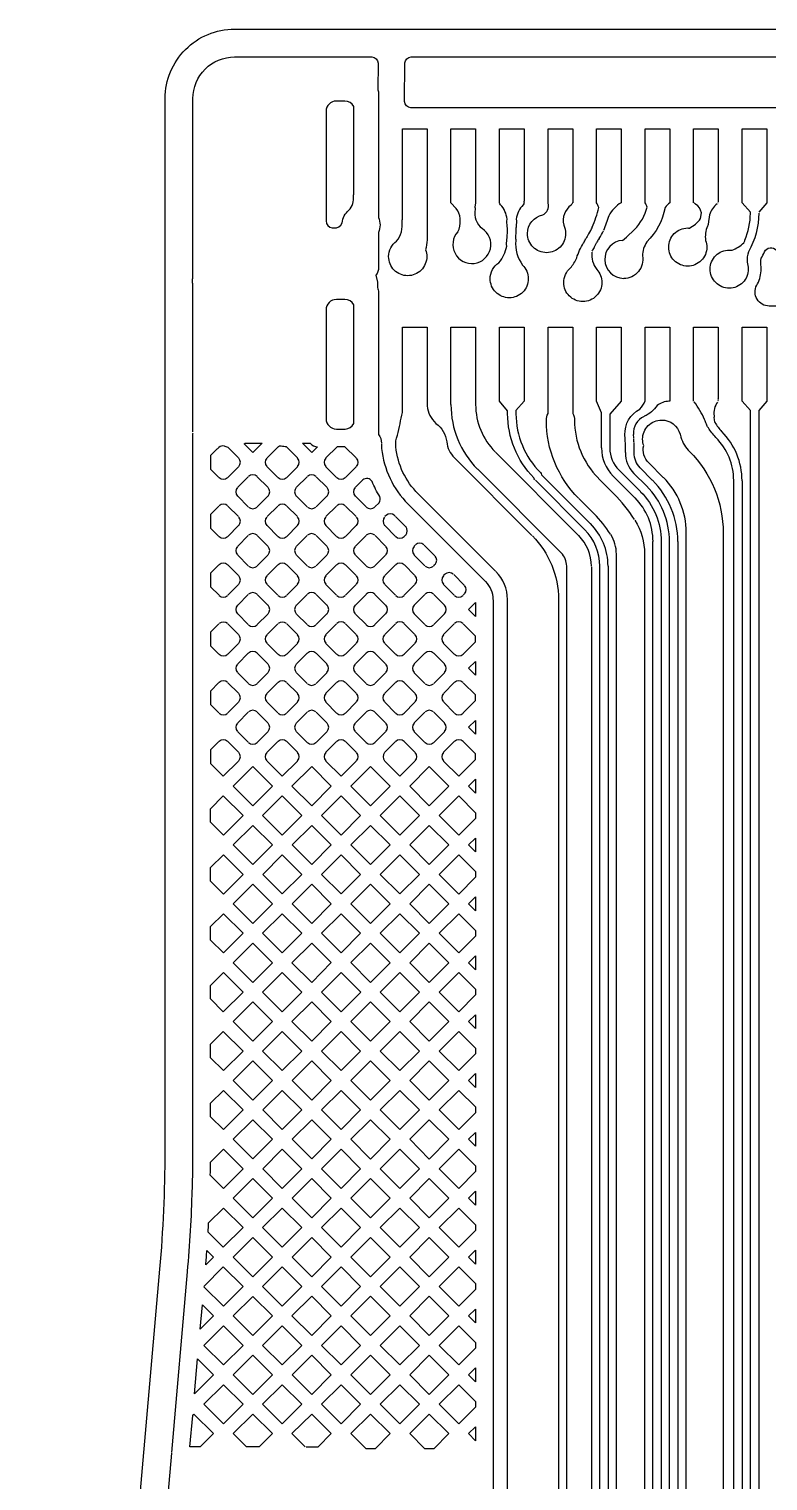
# Model space of a CAD drawing. Extents: x -344 to 154, y 670 to 1023.
# Drawn here: x -249.56 to -244.24, y 960.11 to 970.57 of the extents above; entities that cross this region are included whole.
import ezdxf

# ---------------------------------------------------------------- set-up
doc = ezdxf.new("R2010")
doc.units = 0
doc.layers.add('gbr-dxf_layer0', color=7, linetype='Continuous')
doc.layers.add('gbr-outline-dxf_layer1', color=2, linetype='Continuous')

msp = doc.modelspace()

# ---------------------------------------------------------------- linework, layer by layer
at = {"layer": 'gbr-dxf_layer0'}
for p, q in [((-247.043, 969.853), (-247.043, 969.32)), ((-246.693, 969.32), (-246.693, 969.056)), ((-244.593, 969.32), (-244.596, 969.32)), ((-244.243, 969.32), (-244.302, 969.252)), ((-247.221, 967.89), (-247.221, 968.423)), ((-247.043, 968.423), (-247.043, 967.89)), ((-246.521, 967.865), (-246.521, 967.89)), ((-244.593, 967.89), (-244.594, 967.89)), ((-247.022, 967.582), (-247.022, 967.58)), ((-245.263, 967.521), (-245.263, 967.583)), ((-245.206, 967.649), (-245.204, 967.625)), ((-245.203, 967.591), (-245.203, 967.587)), ((-245.203, 967.585), (-245.203, 967.52)), ((-246.497, 967.483), (-245.937, 966.923)), ((-246.2, 967.523), (-245.6, 966.922)), ((-248.254, 967.401), (-248.194, 967.34)), ((-248.129, 967.34), (-248.052, 967.417)), ((-247.846, 967.417), (-247.769, 967.34)), ((-247.705, 967.34), (-247.628, 967.417)), ((-247.422, 967.417), (-247.345, 967.34)), ((-247.281, 967.34), (-247.204, 967.417)), ((-245.726, 966.797), (-246.328, 967.399)), ((-245.112, 967.28), (-245.201, 967.369)), ((-245.157, 967.41), (-245.069, 967.322)), ((-247.982, 967.346), (-248.058, 967.27)), ((-247.84, 967.27), (-247.917, 967.346)), ((-247.558, 967.346), (-247.634, 967.27)), ((-247.416, 967.27), (-247.493, 967.346)), ((-245.457, 967.334), (-245.346, 967.223)), ((-245.196, 967.194), (-245.352, 967.35)), ((-244.482, 956.558), (-244.482, 967.317)), ((-244.422, 967.316), (-244.422, 956.56)), ((-248.058, 967.205), (-247.982, 967.128)), ((-247.917, 967.128), (-247.84, 967.205)), ((-247.634, 967.205), (-247.557, 967.128)), ((-247.493, 967.128), (-247.416, 967.205)), ((-247.21, 967.205), (-247.133, 967.128)), ((-245.489, 967.079), (-245.598, 967.188)), ((-248.053, 967.058), (-248.129, 967.134)), ((-247.77, 967.134), (-247.846, 967.058)), ((-247.628, 967.058), (-247.705, 967.134)), ((-247.345, 967.134), (-247.422, 967.058)), ((-247.204, 967.058), (-247.281, 967.134)), ((-246.849, 966.988), (-246.92, 967.06)), ((-246.829, 967.148), (-246.272, 966.591)), ((-248.254, 966.976), (-248.194, 966.916)), ((-248.129, 966.916), (-248.052, 966.993)), ((-247.846, 966.993), (-247.769, 966.916)), ((-247.705, 966.916), (-247.628, 966.993)), ((-247.422, 966.993), (-247.345, 966.916)), ((-247.281, 966.916), (-247.204, 966.993)), ((-246.998, 966.993), (-246.921, 966.916)), ((-244.558, 966.94), (-244.558, 956.558)), ((-247.982, 966.922), (-248.058, 966.845)), ((-247.84, 966.845), (-247.917, 966.922)), ((-247.557, 966.922), (-247.634, 966.845)), ((-247.416, 966.845), (-247.493, 966.922)), ((-247.133, 966.922), (-247.21, 966.845)), ((-246.992, 966.846), (-247.068, 966.922)), ((-246.857, 966.916), (-246.849, 966.924)), ((-246.778, 966.853), (-246.786, 966.845)), ((-246.637, 966.776), (-246.714, 966.853)), ((-245.065, 956.56), (-245.065, 966.878)), ((-244.885, 966.878), (-244.885, 956.561)), ((-248.058, 966.781), (-247.982, 966.704)), ((-247.917, 966.704), (-247.84, 966.781)), ((-247.634, 966.781), (-247.557, 966.704)), ((-247.493, 966.704), (-247.416, 966.781)), ((-247.21, 966.781), (-247.133, 966.704)), ((-247.069, 966.704), (-246.992, 966.781)), ((-246.786, 966.781), (-246.709, 966.704)), ((-245.328, 956.558), (-245.328, 966.788)), ((-248.052, 966.633), (-248.13, 966.71)), ((-247.77, 966.71), (-247.846, 966.633)), ((-247.628, 966.633), (-247.705, 966.71)), ((-247.345, 966.71), (-247.422, 966.633)), ((-247.204, 966.633), (-247.281, 966.71)), ((-246.921, 966.71), (-246.998, 966.633)), ((-246.78, 966.633), (-246.856, 966.71)), ((-246.644, 966.704), (-246.637, 966.712)), ((-246.566, 966.641), (-246.574, 966.633)), ((-246.425, 966.564), (-246.501, 966.641)), ((-245.685, 956.56), (-245.685, 966.7)), ((-245.508, 966.697), (-245.508, 956.558)), ((-245.448, 956.556), (-245.448, 966.699)), ((-248.254, 966.552), (-248.193, 966.492)), ((-248.129, 966.492), (-248.052, 966.569)), ((-247.846, 966.568), (-247.77, 966.492)), ((-247.705, 966.492), (-247.628, 966.569)), ((-247.422, 966.569), (-247.345, 966.492)), ((-247.281, 966.492), (-247.204, 966.569)), ((-246.998, 966.569), (-246.921, 966.492)), ((-246.857, 966.492), (-246.78, 966.569)), ((-246.574, 966.569), (-246.497, 966.492)), ((-247.982, 966.498), (-248.058, 966.421)), ((-247.84, 966.421), (-247.917, 966.498)), ((-247.557, 966.498), (-247.634, 966.421)), ((-247.416, 966.421), (-247.493, 966.498)), ((-247.133, 966.498), (-247.21, 966.421)), ((-246.992, 966.421), (-247.069, 966.498)), ((-246.709, 966.498), (-246.786, 966.421)), ((-246.568, 966.421), (-246.644, 966.498)), ((-246.432, 966.492), (-246.425, 966.5)), ((-246.394, 966.389), (-246.344, 966.439)), ((-246.344, 966.439), (-246.344, 966.339)), ((-246.217, 966.459), (-246.217, 960.296)), ((-246.114, 956.561), (-246.114, 966.461)), ((-248.058, 966.357), (-247.982, 966.28)), ((-247.917, 966.28), (-247.84, 966.356)), ((-247.634, 966.356), (-247.558, 966.28)), ((-247.493, 966.28), (-247.416, 966.357)), ((-247.21, 966.356), (-247.133, 966.28)), ((-247.069, 966.28), (-246.992, 966.357)), ((-246.786, 966.357), (-246.709, 966.28)), ((-246.644, 966.28), (-246.568, 966.357)), ((-246.344, 966.339), (-246.394, 966.389)), ((-248.053, 966.209), (-248.129, 966.286)), ((-247.77, 966.286), (-247.846, 966.209)), ((-247.628, 966.209), (-247.705, 966.286)), ((-247.345, 966.286), (-247.422, 966.209)), ((-247.204, 966.209), (-247.281, 966.286)), ((-246.921, 966.286), (-246.998, 966.209)), ((-246.78, 966.209), (-246.857, 966.286)), ((-246.497, 966.286), (-246.574, 966.209)), ((-248.254, 966.128), (-248.194, 966.068)), ((-248.129, 966.068), (-248.052, 966.144)), ((-247.847, 966.145), (-247.769, 966.068)), ((-247.705, 966.068), (-247.628, 966.144)), ((-247.422, 966.144), (-247.345, 966.068)), ((-247.281, 966.068), (-247.204, 966.145)), ((-246.998, 966.145), (-246.921, 966.068)), ((-246.857, 966.068), (-246.78, 966.145)), ((-246.574, 966.145), (-246.497, 966.068)), ((-247.982, 966.074), (-248.058, 965.997)), ((-247.84, 965.997), (-247.917, 966.074)), ((-247.557, 966.074), (-247.634, 965.997)), ((-247.416, 965.997), (-247.493, 966.074)), ((-247.133, 966.074), (-247.21, 965.997)), ((-246.992, 965.997), (-247.069, 966.074)), ((-246.709, 966.074), (-246.786, 965.997)), ((-246.568, 965.997), (-246.644, 966.074)), ((-246.394, 965.965), (-246.344, 966.015)), ((-246.344, 966.015), (-246.344, 965.915)), ((-248.058, 965.932), (-247.981, 965.855)), ((-247.917, 965.856), (-247.84, 965.932)), ((-247.634, 965.933), (-247.557, 965.855)), ((-247.493, 965.856), (-247.416, 965.932)), ((-247.21, 965.932), (-247.133, 965.856)), ((-247.069, 965.856), (-246.992, 965.932)), ((-246.786, 965.933), (-246.709, 965.856)), ((-246.644, 965.856), (-246.568, 965.932)), ((-246.344, 965.915), (-246.394, 965.965)), ((-248.053, 965.785), (-248.129, 965.861)), ((-247.77, 965.862), (-247.846, 965.785)), ((-247.628, 965.785), (-247.705, 965.861)), ((-247.345, 965.862), (-247.422, 965.785)), ((-247.204, 965.785), (-247.281, 965.862)), ((-246.921, 965.862), (-246.998, 965.785)), ((-246.78, 965.785), (-246.857, 965.862)), ((-246.497, 965.862), (-246.573, 965.785)), ((-248.254, 965.704), (-248.194, 965.644)), ((-248.129, 965.644), (-248.052, 965.72)), ((-247.846, 965.72), (-247.77, 965.644)), ((-247.705, 965.644), (-247.628, 965.72)), ((-247.422, 965.72), (-247.345, 965.643)), ((-247.281, 965.643), (-247.204, 965.72)), ((-246.998, 965.72), (-246.921, 965.643)), ((-246.857, 965.643), (-246.78, 965.72)), ((-246.573, 965.72), (-246.497, 965.644)), ((-247.982, 965.649), (-248.058, 965.573)), ((-247.841, 965.573), (-247.917, 965.649)), ((-247.558, 965.649), (-247.634, 965.573)), ((-247.416, 965.573), (-247.493, 965.649)), ((-247.133, 965.649), (-247.21, 965.573)), ((-246.992, 965.573), (-247.069, 965.65)), ((-246.709, 965.649), (-246.786, 965.573)), ((-246.567, 965.573), (-246.644, 965.65)), ((-246.394, 965.54), (-246.344, 965.59)), ((-246.344, 965.59), (-246.344, 965.49)), ((-248.058, 965.508), (-247.982, 965.432)), ((-247.917, 965.431), (-247.84, 965.508)), ((-247.634, 965.508), (-247.558, 965.431)), ((-247.493, 965.431), (-247.416, 965.508)), ((-247.21, 965.508), (-247.133, 965.431)), ((-247.069, 965.431), (-246.992, 965.508)), ((-246.786, 965.508), (-246.709, 965.431)), ((-246.644, 965.431), (-246.568, 965.508)), ((-246.344, 965.49), (-246.394, 965.54)), ((-248.052, 965.36), (-248.129, 965.437)), ((-247.77, 965.437), (-247.846, 965.361)), ((-247.628, 965.361), (-247.705, 965.437)), ((-247.345, 965.437), (-247.422, 965.361)), ((-247.204, 965.361), (-247.281, 965.437)), ((-246.921, 965.437), (-246.998, 965.361)), ((-246.78, 965.36), (-246.857, 965.437)), ((-246.497, 965.437), (-246.574, 965.36)), ((-246.394, 965.116), (-246.344, 965.166)), ((-246.344, 965.166), (-246.344, 965.066)), ((-246.344, 965.066), (-246.394, 965.116)), ((-246.394, 964.692), (-246.344, 964.742)), ((-246.344, 964.642), (-246.394, 964.692)), ((-246.344, 964.742), (-246.344, 964.642)), ((-246.394, 964.268), (-246.344, 964.318)), ((-246.344, 964.218), (-246.394, 964.268)), ((-246.344, 964.318), (-246.344, 964.218)), ((-246.394, 963.843), (-246.344, 963.894)), ((-246.344, 963.793), (-246.394, 963.843)), ((-246.344, 963.894), (-246.344, 963.793)), ((-246.394, 963.419), (-246.344, 963.469)), ((-246.344, 963.369), (-246.394, 963.419)), ((-246.344, 963.469), (-246.344, 963.369)), ((-246.394, 962.995), (-246.344, 963.045)), ((-246.344, 962.945), (-246.394, 962.995)), ((-246.344, 963.045), (-246.344, 962.945)), ((-246.394, 962.571), (-246.344, 962.621)), ((-246.344, 962.521), (-246.394, 962.571)), ((-246.344, 962.621), (-246.344, 962.521)), ((-246.394, 962.147), (-246.344, 962.197)), ((-246.344, 962.096), (-246.394, 962.147)), ((-246.344, 962.197), (-246.344, 962.096)), ((-246.394, 961.722), (-246.344, 961.773)), ((-246.344, 961.672), (-246.394, 961.722)), ((-246.344, 961.773), (-246.344, 961.672)), ((-248.534, 960.314), (-248.42, 961.617)), ((-248.329, 961.202), (-248.313, 961.379)), ((-246.394, 961.298), (-246.344, 961.348)), ((-246.344, 961.248), (-246.394, 961.298)), ((-246.344, 961.348), (-246.344, 961.248)), ((-248.369, 960.737), (-248.347, 960.989)), ((-246.394, 960.874), (-246.344, 960.924)), ((-246.344, 960.824), (-246.394, 960.874)), ((-246.344, 960.924), (-246.344, 960.824)), ((-246.394, 960.45), (-246.344, 960.5)), ((-246.344, 960.5), (-246.344, 960.399)), ((-247.667, 960.45), (-247.571, 960.354)), ((-246.344, 960.399), (-246.394, 960.45)), ((-246.217, 960.296), (-246.217, 960.263))]:
    msp.add_line(p, q, dxfattribs=at)
for points in [[(-248.381, 967.668), (-248.381, 968.729, -0.049295), (-248.384, 968.755, -0.049295), (-248.381, 968.782), (-248.381, 970.071, -0.41422), (-248.081, 970.371), (-247.091, 970.371, -0.359853), (-247.046, 970.326), (-247.048, 970.133, -0.082666), (-247.043, 970.104), (-247.043, 969.853)], [(-241.271, 969.853), (-241.271, 969.968, 0.318371), (-241.308, 970.005), (-246.811, 970.005, -0.359758), (-246.856, 970.05), (-246.853, 970.327, -0.353965), (-246.808, 970.371), (-239.108, 970.371, -0.35684), (-239.063, 970.326), (-239.063, 970.048, -0.35684), (-239.108, 970.003), (-239.647, 970.003)], [(-247.288, 970.053), (-247.347, 970.053, 0.4075), (-247.421, 969.979), (-247.421, 969.195)], [(-247.221, 969.853), (-247.221, 970.013, 0.276923), (-247.287, 970.053)], [(-247.421, 969.195, -0.057038), (-247.421, 969.189, 0.362636), (-247.378, 969.138, -0.112902), (-247.365, 969.139, 0.337199), (-247.306, 969.175, -0.195581), (-247.256, 969.266, 0.215184), (-247.223, 969.368, -0.137134), (-247.221, 969.382), (-247.221, 969.853)], [(-246.521, 969.32), (-246.521, 969.853), (-246.343, 969.853), (-246.343, 969.319), (-246.348, 969.289, -0.149308), (-246.347, 969.273, 0.289647), (-246.294, 969.134)], [(-246.171, 969.321, -0.103875), (-246.171, 969.334), (-246.171, 969.853), (-245.993, 969.853), (-245.993, 969.332)], [(-245.283, 969.049), (-245.254, 969.071), (-245.197, 969.128, 0.133842), (-245.106, 969.288, 0.048468), (-245.121, 969.32), (-245.121, 969.853), (-244.943, 969.853), (-244.943, 969.32, 0.058032), (-244.977, 969.285, -0.150103), (-245.108, 969.038, 0.148567), (-245.14, 968.937, -0.468391), (-245.275, 968.774)], [(-247.043, 969.32), (-247.043, 969.214, -0.101326), (-247.032, 969.16, -0.101341), (-247.043, 969.106), (-247.043, 968.853, -0.167159), (-247.062, 968.798), (-247.05, 968.747, -0.020388), (-247.05, 968.739), (-247.05, 968.709, -0.100677), (-247.043, 968.674), (-247.043, 968.423)], [(-246.97, 968.932, -0.239688), (-246.914, 969.043, 0.210088), (-246.873, 969.186, -0.142287), (-246.871, 969.201), (-246.871, 969.32)], [(-246.472, 969.111, 0.165768), (-246.455, 969.193, -0.133312), (-246.454, 969.207, 0.158498), (-246.484, 969.278), (-246.521, 969.32)], [(-246.238, 968.772, -0.253905), (-246.175, 968.888, 0.13406), (-246.119, 969.007, -0.037688), (-246.118, 969.055, -0.079044), (-246.115, 969.065, 0.002645), (-246.113, 969.139, -0.066226), (-246.115, 969.147, -0.054117), (-246.116, 969.202, 0.153188), (-246.163, 969.306, -0.124866), (-246.171, 969.32)], [(-245.993, 969.32), (-245.993, 969.32, -0.131668), (-246.001, 969.305, 0.153406), (-246.05, 969.202, -0.05128), (-246.051, 969.149, -0.09627), (-246.053, 969.137, -0.002626), (-246.055, 969.063, -0.119471), (-246.053, 969.048, 0.186678), (-246.005, 968.871, -0.203596), (-245.963, 968.772, -0.414225), (-246.1, 968.635, -0.414225), (-246.238, 968.772)], [(-245.644, 969.319, -0.181055), (-245.655, 969.303, 0.296273), (-245.708, 969.159, -0.115754), (-245.694, 969.098, -0.414225), (-245.831, 968.96, -0.414225), (-245.969, 969.098)], [(-245.969, 969.098, -0.355818), (-245.859, 969.232, 0.371868), (-245.82, 969.317)], [(-245.502, 969.144, 0.049582), (-245.455, 969.285, 0.053918), (-245.471, 969.32)], [(-245.293, 969.32, 0.139053), (-245.383, 969.226, -0.034999), (-245.422, 969.12)], [(-244.951, 969, -0.414225), (-244.814, 969.138, -0.022581), (-244.802, 969.137, 0.118262), (-244.721, 969.206), (-244.715, 969.248, 0.206748), (-244.757, 969.309, -0.135565), (-244.767, 969.32)], [(-244.602, 969.313, 0.135509), (-244.657, 969.233), (-244.659, 969.215, -0.018372), (-244.661, 969.204), (-244.667, 969.163, -0.107651), (-244.671, 969.151, 0.142576), (-244.685, 969.048, -0.089652), (-244.676, 969, -0.414225), (-244.814, 968.863, -0.414225), (-244.951, 969)], [(-244.302, 969.245, -0.129715), (-244.375, 968.967, 0.099865), (-244.386, 968.892, -0.094259), (-244.377, 968.842, -0.414225), (-244.514, 968.704, -0.414225), (-244.652, 968.842)], [(-246.693, 969.053, -0.0697), (-246.704, 968.98, -0.089936), (-246.695, 968.932, -0.414225), (-246.833, 968.794, -0.414225), (-246.97, 968.932)], [(-244.652, 968.842, -0.414225), (-244.514, 968.979, -0.037456), (-244.494, 968.978, 0.109094), (-244.41, 969.032, 0.029872), (-244.401, 969.05)], [(-245.708, 968.745, -0.219636), (-245.659, 968.85, 0.076464), (-245.614, 968.922, -0.075968), (-245.564, 969.03)], [(-245.505, 968.964, 0.185429), (-245.47, 968.839, -0.190895), (-245.433, 968.745, -0.414225), (-245.57, 968.608, -0.414225), (-245.708, 968.745)], [(-241.971, 967.89), (-241.971, 968.136, -0.078316), (-241.974, 968.163), (-241.974, 968.413, 0.067273), (-241.991, 968.472, -0.103209), (-242.017, 968.522, 0.288775), (-242.117, 968.573, -0.131568), (-242.131, 968.575), (-244.226, 968.575, -0.565225), (-244.316, 968.725, 0.014646), (-244.31, 968.736, 0.120233), (-244.284, 968.842, 0.040286), (-244.287, 968.878, -0.05176), (-244.286, 968.911, -0.047953), (-244.283, 968.92, 0.0193), (-244.26, 968.966, -0.556737), (-244.174, 968.977, 0.219527), (-244.002, 968.891)], [(-247.221, 968.423), (-247.221, 968.584, 0.268576), (-247.285, 968.623), (-247.347, 968.623, 0.4075), (-247.421, 968.549), (-247.421, 967.766)], [(-245.266, 967.647, -0.299298), (-245.159, 967.832, 0.074829), (-245.121, 967.893), (-245.121, 968.423), (-244.943, 968.423), (-244.943, 967.891)], [(-244.771, 967.89), (-244.771, 967.894, -0.144178), (-244.771, 967.909), (-244.771, 968.423), (-244.593, 968.423), (-244.593, 967.906)], [(-247.421, 967.764, 0.411845), (-247.347, 967.689), (-247.283, 967.689, 0.264542), (-247.221, 967.729), (-247.221, 967.89)], [(-247.043, 967.89), (-247.043, 967.65, -0.16526), (-247.022, 967.587)], [(-246.2, 966.665), (-246.757, 967.222, -0.172759), (-246.918, 967.56, -0.11811), (-246.906, 967.645, 0.007966), (-246.871, 967.809), (-246.871, 967.89)], [(-246.693, 967.89), (-246.693, 967.856, 0.170447), (-246.63, 967.73, -0.219713), (-246.551, 967.597, 0.17277), (-246.497, 967.483)], [(-246.343, 967.89), (-246.343, 967.865, 0.198917), (-246.202, 967.525)], [(-245.6, 967.19, -0.198918), (-245.833, 967.753, -0.12679), (-245.821, 967.802), (-245.821, 967.89)], [(-245.643, 967.89), (-245.643, 967.802, -0.127341), (-245.63, 967.753, 0.197859), (-245.458, 967.335)], [(-244.943, 967.89), (-244.949, 967.89, 0.135503), (-245.035, 967.86, -0.145481), (-245.127, 967.781)], [(-244.611, 967.629, -0.065063), (-244.665, 967.699, -0.136863), (-244.674, 967.711, 0.00574), (-244.679, 967.725, -0.025322), (-244.692, 967.757, 0.055899), (-244.766, 967.885)], [(-244.598, 967.884, 0.213404), (-244.623, 967.784, -0.140795), (-244.625, 967.769, 0.071585), (-244.617, 967.736, 0.070909), (-244.569, 967.672)], [(-245.915, 967.323, -0.095675), (-245.924, 967.338, -0.195364), (-246.112, 967.801)], [(-246.052, 967.8, 0.197799), (-245.876, 967.375, -0.161995), (-245.867, 967.359), (-245.515, 967.007)], [(-244.99, 967.34), (-245.095, 967.446, -0.259111), (-245.131, 967.57, -0.085635), (-245.139, 967.616, -0.414225), (-245.001, 967.754, -0.337033), (-244.869, 967.653, -0.073361), (-244.866, 967.646, 0.139441), (-244.81, 967.537), (-244.801, 967.528, -0.198834), (-244.558, 966.942)], [(-248.381, 962.477), (-248.381, 967.65, -0.046569), (-248.38, 967.662)], [(-248.053, 967.482), (-248.128, 967.557, -0.050876), (-248.154, 967.567, 0.213266), (-248.195, 967.557), (-248.205, 967.547)], [(-248.011, 967.582, 0.014691), (-248.005, 967.587), (-247.883, 967.587)], [(-247.592, 967.587), (-247.535, 967.587, 0.237498), (-247.483, 967.562)], [(-245.263, 967.585), (-245.263, 967.591, -0.030828), (-245.264, 967.623), (-245.266, 967.646)], [(-247.628, 967.482), (-247.707, 967.56, -0.068708), (-247.744, 967.567, 0.131604), (-247.769, 967.559), (-247.846, 967.482)], [(-245.376, 967.551, 0.197454), (-245.309, 967.393), (-245.155, 967.239)], [(-247.069, 967.128), (-247.039, 967.158, 0.267547), (-247.034, 967.203, -0.03844), (-247.089, 967.311, 0.454777), (-247.156, 967.323), (-247.21, 967.27)], [(-245.448, 966.7, 0.198756), (-245.557, 966.965), (-245.912, 967.32)], [(-244.945, 956.558), (-244.945, 966.878, 0.198919), (-245.111, 967.279)], [(-245.153, 967.237, -0.199017), (-245.005, 966.878), (-245.005, 956.558)], [(-246.922, 967.061, -0.003611), (-246.929, 967.069, 0.355087), (-246.986, 967.069), (-246.998, 967.058)], [(-245.194, 967.033, -0.139748), (-245.125, 966.788), (-245.125, 956.561)], [(-244.81, 954.938), (-244.81, 955.759, -0.009055), (-244.825, 956.558), (-244.825, 966.942)], [(-245.934, 966.92, -0.197324), (-245.745, 966.461), (-245.745, 956.558)], [(-245.388, 966.7), (-245.388, 956.556, 0.008908), (-245.373, 955.749)], [(-249.563, 899.379), (-249.561, 899.387, 0.077102), (-249.081, 902.477), (-249.081, 918.707), (-249.081, 918.757), (-249.081, 939.518), (-249.081, 939.568), (-249.081, 953.632, -0.021821), (-249.044, 954.486), (-248.534, 960.309)], [(-246.217, 960.263), (-246.217, 956.555, 0.008756), (-246.202, 955.733)]]:
    msp.add_lwpolyline(points, format="xyb", dxfattribs=at)
for points in [[(-246.871, 969.32), (-246.871, 969.853), (-246.693, 969.853), (-246.693, 969.32)], [(-245.821, 969.32), (-245.821, 969.853), (-245.643, 969.853), (-245.643, 969.32)], [(-245.471, 969.32), (-245.471, 969.853), (-245.293, 969.853), (-245.293, 969.32)], [(-244.771, 969.32), (-244.771, 969.853), (-244.593, 969.853), (-244.593, 969.342)], [(-244.421, 969.32), (-244.421, 969.853), (-244.243, 969.853), (-244.243, 969.32)], [(-244.362, 969.245), (-244.362, 969.251), (-244.421, 969.32)], [(-246.871, 967.89), (-246.871, 968.423), (-246.693, 968.423), (-246.693, 967.89)], [(-246.521, 967.89), (-246.521, 968.423), (-246.343, 968.423), (-246.343, 967.89)], [(-246.171, 967.89), (-246.171, 968.423), (-245.993, 968.423), (-245.993, 967.89)], [(-245.821, 967.89), (-245.821, 968.423), (-245.643, 968.423), (-245.643, 967.89)], [(-245.471, 967.89), (-245.471, 968.423), (-245.293, 968.423), (-245.293, 967.89)], [(-244.421, 967.89), (-244.421, 968.423), (-244.243, 968.423), (-244.243, 967.89)], [(-246.112, 967.803), (-246.112, 967.821), (-246.171, 967.89)], [(-245.993, 967.89), (-246.052, 967.822), (-246.052, 967.801)], [(-245.435, 967.554), (-245.435, 967.805), (-245.471, 967.89)], [(-245.293, 967.89), (-245.375, 967.797), (-245.375, 967.553)], [(-244.362, 956.56), (-244.362, 967.822), (-244.421, 967.89)], [(-244.243, 967.89), (-244.302, 967.822), (-244.302, 956.558)], [(-247.883, 967.587), (-247.949, 967.52), (-248.011, 967.582)], [(-247.483, 967.562), (-247.525, 967.52), (-247.592, 967.587)], [(-248.207, 967.546), (-248.254, 967.498), (-248.254, 967.401)], [(-247.204, 967.482), (-247.285, 967.562), (-247.341, 967.562), (-247.422, 967.482)], [(-248.194, 967.134), (-248.254, 967.074), (-248.254, 966.976)], [(-248.194, 966.71), (-248.254, 966.65), (-248.254, 966.552)], [(-248.194, 966.286), (-248.254, 966.225), (-248.254, 966.128)], [(-246.432, 966.068), (-246.344, 966.156), (-246.344, 966.197), (-246.432, 966.286)], [(-248.194, 965.862), (-248.254, 965.801), (-248.254, 965.704)], [(-246.432, 965.644), (-246.344, 965.732), (-246.344, 965.773), (-246.432, 965.861)], [(-248.194, 965.437), (-248.254, 965.377), (-248.254, 965.28)], [(-246.574, 965.296), (-246.465, 965.187), (-246.344, 965.308), (-246.344, 965.349), (-246.432, 965.438)], [(-248.254, 965.28), (-248.162, 965.187), (-248.052, 965.296)], [(-247.846, 965.296), (-247.737, 965.187), (-247.628, 965.296)], [(-247.422, 965.296), (-247.313, 965.187), (-247.204, 965.296)], [(-246.998, 965.296), (-246.889, 965.187), (-246.78, 965.296)], [(-248.28, 961.77), (-248.232, 961.722), (-248.288, 961.666)], [(-248.302, 961.509), (-248.161, 961.369), (-248.02, 961.51), (-248.162, 961.652), (-248.302, 961.511)], [(-248.313, 961.379), (-248.232, 961.298), (-248.329, 961.202)], [(-248.347, 960.989), (-248.232, 960.874), (-248.369, 960.737)], [(-247.564, 960.354), (-247.514, 960.354), (-247.479, 960.354), (-247.384, 960.45), (-247.525, 960.591), (-247.667, 960.45)]]:
    msp.add_lwpolyline(points, dxfattribs=at)
for points in [[(-248.091, 965.116), (-247.949, 965.258), (-247.808, 965.116), (-247.949, 964.975)], [(-247.667, 965.116), (-247.525, 965.258), (-247.384, 965.116), (-247.525, 964.975)], [(-247.242, 965.116), (-247.101, 965.258), (-246.96, 965.116), (-247.101, 964.975)], [(-246.818, 965.116), (-246.677, 965.257), (-246.535, 965.116), (-246.677, 964.975)], [(-248.254, 964.856), (-248.254, 964.953), (-248.162, 965.045), (-248.02, 964.904), (-248.161, 964.763)], [(-247.879, 964.904), (-247.737, 965.045), (-247.596, 964.904), (-247.737, 964.763)], [(-247.454, 964.904), (-247.313, 965.045), (-247.172, 964.904), (-247.313, 964.763)], [(-247.03, 964.904), (-246.889, 965.045), (-246.747, 964.904), (-246.889, 964.763)], [(-246.606, 964.904), (-246.465, 965.045), (-246.344, 964.924), (-246.344, 964.884), (-246.465, 964.763)], [(-248.091, 964.692), (-247.949, 964.833), (-247.808, 964.692), (-247.949, 964.551)], [(-247.666, 964.692), (-247.525, 964.833), (-247.384, 964.692), (-247.525, 964.551)], [(-247.242, 964.692), (-247.101, 964.833), (-246.96, 964.692), (-247.101, 964.551)], [(-246.818, 964.692), (-246.677, 964.833), (-246.535, 964.692), (-246.677, 964.551)], [(-248.254, 964.431), (-248.254, 964.529), (-248.161, 964.621), (-248.02, 964.48), (-248.161, 964.338)], [(-247.878, 964.48), (-247.737, 964.621), (-247.596, 964.48), (-247.737, 964.339)], [(-247.454, 964.48), (-247.313, 964.621), (-247.172, 964.48), (-247.313, 964.339)], [(-247.03, 964.48), (-246.889, 964.621), (-246.747, 964.48), (-246.889, 964.339)], [(-246.606, 964.48), (-246.465, 964.621), (-246.344, 964.5), (-246.344, 964.459), (-246.464, 964.338)], [(-248.091, 964.268), (-247.949, 964.409), (-247.808, 964.268), (-247.949, 964.126)], [(-247.666, 964.268), (-247.525, 964.409), (-247.384, 964.268), (-247.525, 964.127)], [(-247.242, 964.268), (-247.101, 964.409), (-246.96, 964.268), (-247.101, 964.126)], [(-246.818, 964.268), (-246.677, 964.409), (-246.535, 964.268), (-246.677, 964.126)], [(-248.254, 964.007), (-248.254, 964.104), (-248.161, 964.197), (-248.02, 964.056), (-248.161, 963.914)], [(-247.879, 964.056), (-247.737, 964.197), (-247.596, 964.056), (-247.737, 963.914)], [(-247.454, 964.056), (-247.313, 964.197), (-247.172, 964.056), (-247.313, 963.914)], [(-247.03, 964.056), (-246.889, 964.197), (-246.747, 964.056), (-246.889, 963.914)], [(-246.606, 964.056), (-246.464, 964.197), (-246.344, 964.076), (-246.344, 964.035), (-246.465, 963.914)], [(-248.091, 963.843), (-247.949, 963.985), (-247.808, 963.843), (-247.949, 963.702)], [(-247.667, 963.843), (-247.525, 963.985), (-247.384, 963.844), (-247.525, 963.702)], [(-247.242, 963.844), (-247.101, 963.985), (-246.959, 963.843), (-247.101, 963.702)], [(-246.818, 963.843), (-246.677, 963.985), (-246.535, 963.843), (-246.677, 963.702)], [(-248.254, 963.583), (-248.254, 963.68), (-248.161, 963.773), (-248.02, 963.631), (-248.162, 963.49)], [(-247.879, 963.631), (-247.737, 963.773), (-247.596, 963.631), (-247.737, 963.49)], [(-247.454, 963.631), (-247.313, 963.773), (-247.171, 963.631), (-247.313, 963.49)], [(-247.03, 963.631), (-246.889, 963.773), (-246.747, 963.631), (-246.889, 963.49)], [(-246.606, 963.631), (-246.465, 963.773), (-246.344, 963.652), (-246.344, 963.611), (-246.465, 963.49)], [(-248.091, 963.419), (-247.949, 963.561), (-247.808, 963.419), (-247.949, 963.278)], [(-247.667, 963.419), (-247.525, 963.561), (-247.384, 963.419), (-247.525, 963.278)], [(-247.242, 963.419), (-247.101, 963.561), (-246.959, 963.419), (-247.101, 963.278)], [(-246.818, 963.419), (-246.677, 963.561), (-246.535, 963.419), (-246.677, 963.278)], [(-248.254, 963.159), (-248.254, 963.256), (-248.162, 963.349), (-248.02, 963.207), (-248.161, 963.066)], [(-247.879, 963.207), (-247.737, 963.349), (-247.596, 963.207), (-247.737, 963.066)], [(-247.454, 963.207), (-247.313, 963.348), (-247.172, 963.207), (-247.313, 963.066)], [(-247.03, 963.207), (-246.889, 963.349), (-246.747, 963.207), (-246.889, 963.066)], [(-246.606, 963.207), (-246.465, 963.349), (-246.344, 963.228), (-246.344, 963.187), (-246.464, 963.066)], [(-248.091, 962.995), (-247.949, 963.136), (-247.808, 962.995), (-247.949, 962.854)], [(-247.666, 962.995), (-247.525, 963.136), (-247.384, 962.995), (-247.525, 962.854)], [(-247.242, 962.995), (-247.101, 963.136), (-246.96, 962.995), (-247.101, 962.854)], [(-246.818, 962.995), (-246.677, 963.136), (-246.535, 962.995), (-246.677, 962.854)], [(-248.254, 962.734), (-248.254, 962.832), (-248.161, 962.924), (-248.02, 962.783), (-248.161, 962.642)], [(-247.878, 962.783), (-247.737, 962.924), (-247.596, 962.783), (-247.737, 962.642)], [(-247.454, 962.783), (-247.313, 962.924), (-247.172, 962.783), (-247.313, 962.642)], [(-247.03, 962.783), (-246.889, 962.924), (-246.747, 962.783), (-246.889, 962.642)], [(-246.606, 962.783), (-246.464, 962.924), (-246.344, 962.804), (-246.344, 962.762), (-246.465, 962.642)], [(-248.091, 962.571), (-247.949, 962.712), (-247.808, 962.571), (-247.949, 962.43)], [(-247.666, 962.571), (-247.525, 962.712), (-247.384, 962.571), (-247.525, 962.43)], [(-247.242, 962.571), (-247.101, 962.712), (-246.96, 962.571), (-247.101, 962.429)], [(-246.818, 962.571), (-246.677, 962.712), (-246.535, 962.571), (-246.677, 962.429)], [(-247.878, 962.359), (-247.737, 962.5), (-247.596, 962.359), (-247.737, 962.217)], [(-247.454, 962.359), (-247.313, 962.5), (-247.172, 962.359), (-247.313, 962.217)], [(-247.03, 962.359), (-246.889, 962.5), (-246.747, 962.359), (-246.889, 962.217)], [(-246.606, 962.359), (-246.465, 962.5), (-246.344, 962.379), (-246.344, 962.338), (-246.465, 962.217)], [(-248.091, 962.147), (-247.949, 962.288), (-247.808, 962.147), (-247.949, 962.005)], [(-247.666, 962.147), (-247.525, 962.288), (-247.384, 962.147), (-247.525, 962.005)], [(-247.242, 962.147), (-247.101, 962.288), (-246.96, 962.147), (-247.101, 962.005)], [(-246.818, 962.147), (-246.677, 962.288), (-246.535, 962.147), (-246.677, 962.005)], [(-247.879, 961.935), (-247.737, 962.076), (-247.596, 961.935), (-247.737, 961.793)], [(-247.454, 961.935), (-247.313, 962.076), (-247.172, 961.935), (-247.313, 961.793)], [(-247.03, 961.935), (-246.889, 962.076), (-246.748, 961.935), (-246.889, 961.793)], [(-246.606, 961.935), (-246.465, 962.076), (-246.344, 961.955), (-246.344, 961.914), (-246.465, 961.793)], [(-248.091, 961.722), (-247.949, 961.864), (-247.808, 961.722), (-247.949, 961.581)], [(-247.666, 961.722), (-247.525, 961.864), (-247.384, 961.722), (-247.525, 961.581)], [(-247.242, 961.722), (-247.101, 961.864), (-246.96, 961.722), (-247.101, 961.581)], [(-246.818, 961.722), (-246.677, 961.864), (-246.535, 961.722), (-246.677, 961.581)], [(-247.879, 961.51), (-247.737, 961.652), (-247.596, 961.51), (-247.737, 961.369)], [(-247.454, 961.51), (-247.313, 961.652), (-247.172, 961.51), (-247.313, 961.369)], [(-247.03, 961.51), (-246.889, 961.652), (-246.747, 961.51), (-246.889, 961.369)], [(-246.606, 961.51), (-246.465, 961.652), (-246.344, 961.531), (-246.344, 961.49), (-246.464, 961.369)], [(-248.091, 961.298), (-247.949, 961.439), (-247.808, 961.298), (-247.949, 961.157)], [(-247.667, 961.298), (-247.525, 961.44), (-247.384, 961.298), (-247.525, 961.157)], [(-247.242, 961.298), (-247.101, 961.44), (-246.96, 961.298), (-247.101, 961.157)], [(-246.818, 961.298), (-246.677, 961.44), (-246.535, 961.298), (-246.677, 961.157)], [(-248.303, 961.086), (-248.161, 961.227), (-248.02, 961.086), (-248.161, 960.945)], [(-247.879, 961.086), (-247.737, 961.227), (-247.596, 961.086), (-247.737, 960.945)], [(-247.454, 961.086), (-247.313, 961.227), (-247.172, 961.086), (-247.313, 960.945)], [(-247.03, 961.086), (-246.889, 961.228), (-246.747, 961.086), (-246.889, 960.945)], [(-246.606, 961.086), (-246.464, 961.227), (-246.344, 961.107), (-246.344, 961.066), (-246.464, 960.945)], [(-248.091, 960.874), (-247.949, 961.015), (-247.808, 960.874), (-247.949, 960.733)], [(-247.666, 960.874), (-247.525, 961.015), (-247.384, 960.874), (-247.525, 960.733)], [(-247.242, 960.874), (-247.101, 961.015), (-246.96, 960.874), (-247.101, 960.732)], [(-246.818, 960.874), (-246.677, 961.015), (-246.535, 960.874), (-246.677, 960.733)], [(-248.303, 960.662), (-248.161, 960.803), (-248.02, 960.662), (-248.161, 960.521)], [(-247.879, 960.662), (-247.737, 960.803), (-247.596, 960.662), (-247.737, 960.521)], [(-247.454, 960.662), (-247.313, 960.803), (-247.172, 960.662), (-247.313, 960.52)], [(-247.03, 960.662), (-246.889, 960.803), (-246.747, 960.662), (-246.889, 960.52)], [(-246.606, 960.662), (-246.464, 960.803), (-246.344, 960.682), (-246.344, 960.641), (-246.465, 960.52)], [(-248.403, 960.354), (-248.383, 960.582), (-248.374, 960.591), (-248.232, 960.45), (-248.328, 960.354)], [(-248.091, 960.45), (-247.949, 960.591), (-247.808, 960.45), (-247.903, 960.354), (-247.995, 960.354)], [(-247.242, 960.45), (-247.101, 960.591), (-246.96, 960.45), (-247.068, 960.341), (-247.133, 960.341)], [(-246.818, 960.45), (-246.677, 960.591), (-246.535, 960.45), (-246.644, 960.341), (-246.709, 960.341)]]:
    msp.add_lwpolyline(points, close=True, dxfattribs=at)
for points in [[(-248.256, 962.312, 0.002837), (-248.254, 962.407), (-248.161, 962.5), (-248.02, 962.359), (-248.161, 962.217)], [(-248.272, 961.903, 0.001638), (-248.268, 961.969), (-248.161, 962.076), (-248.02, 961.935), (-248.162, 961.793)]]:
    msp.add_lwpolyline(points, format="xyb", close=True, dxfattribs=at)
for centre, radius, start, end in [((-246.025, 969.327), 0.0325, 350.5754, 9.4246), ((-244.619, 969.334), 0.0275, 343.4085, 16.5915), ((-244.866, 969.245), 0.504, 337.3167, 359.8019), ((-245.817, 969.285), 0.346, 326.9645, 335.812), ((-246.37, 969.019), 0.137, 137.9342, 56.6957), ((-245.724, 969.137), 0.192, 326.5071, 335.9676), ((-245.309, 968.952), 0.262, 146.7814, 155.8068), ((-245.699, 969.137), 0.252, 326.6666, 336.2149), ((-245.284, 968.952), 0.202, 146.7799, 155.5591), ((-245.792, 969.285), 0.406, 326.8971, 335.7412), ((-245.275, 968.912), 0.137, 93.277, 270), ((-245.211, 968.81), 0.335, 146.0016, 151.3482), ((-244.62, 967.901), 0.0275, 348.3192, 11.6808), ((-245.862, 967.865), 0.659, 180.0014, 224.7672), ((-245.072, 967.659), 0.134, 114.9095, 183.7206), ((-246.735, 967.579), 0.287, 179.867, 185.4282), ((-245.001, 967.617), 0.203, 178.8035, 186.1747), ((-244.923, 967.317), 0.441, 0.1497, 44.8157), ((-244.923, 967.317), 0.501, 359.999, 44.9987), ((-248.084, 967.45), 0.0447, 317.276, 42.7051), ((-247.815, 967.45), 0.0447, 137.2742, 222.7258), ((-247.66, 967.45), 0.0447, 317.2764, 42.7236), ((-247.391, 967.45), 0.0447, 137.2742, 222.7258), ((-247.235, 967.449), 0.0447, 317.2764, 42.7236), ((-246.364, 967.616), 0.66, 185.7932, 225.0333), ((-245.149, 967.553), 0.286, 180.0255, 224.9851), ((-245.05, 967.519), 0.213, 179.9869, 224.6095), ((-245.05, 967.519), 0.153, 180.4005, 225.0437), ((-247.949, 967.315), 0.0447, 47.2742, 132.7258), ((-247.525, 967.315), 0.0447, 47.2742, 132.7258), ((-248.162, 967.372), 0.0447, 227.2764, 312.7236), ((-248.027, 967.237), 0.0447, 137.2742, 222.7258), ((-247.872, 967.237), 0.0447, 317.2764, 42.7236), ((-247.737, 967.372), 0.0447, 227.2764, 312.7236), ((-247.603, 967.237), 0.0447, 137.2742, 222.7258), ((-247.447, 967.237), 0.0447, 317.2764, 42.7236), ((-247.313, 967.372), 0.0447, 227.2764, 312.7236), ((-247.179, 967.237), 0.0447, 137.2915, 222.7274), ((-245.512, 966.878), 0.627, 0.0046, 44.865), ((-245.387, 966.942), 0.563, 0.2544, 44.9996), ((-246.112, 966.454), 1.085, 32.5384, 45.0562), ((-245.512, 966.878), 0.448, 359.9926, 44.7017), ((-248.161, 967.103), 0.0447, 47.2742, 132.7258), ((-248.084, 967.025), 0.0447, 317.2764, 42.7236), ((-247.949, 967.16), 0.0447, 227.2764, 312.7236), ((-247.815, 967.025), 0.0447, 137.2742, 222.7258), ((-247.737, 967.103), 0.0447, 47.2742, 132.7258), ((-247.659, 967.025), 0.0447, 317.2764, 42.7236), ((-247.525, 967.16), 0.0447, 227.2764, 312.7236), ((-247.391, 967.025), 0.0447, 137.2742, 222.7258), ((-247.313, 967.103), 0.0447, 47.2742, 132.7258), ((-247.235, 967.025), 0.0447, 317.2764, 42.7236), ((-247.101, 967.16), 0.0447, 227.2764, 312.7236), ((-246.966, 967.025), 0.0447, 137.2755, 222.6819), ((-246.112, 966.454), 0.882, 32.8199, 45.0564), ((-246.88, 966.956), 0.0447, 317.3097, 42.6525), ((-245.823, 966.7), 0.435, 0.1964, 44.9899), ((-248.162, 966.948), 0.0447, 227.2764, 312.7236), ((-248.027, 966.813), 0.0447, 137.2742, 222.7258), ((-247.949, 966.891), 0.0447, 47.2742, 132.7258), ((-247.872, 966.813), 0.0447, 317.2764, 42.7236), ((-247.737, 966.947), 0.0447, 227.2764, 312.7236), ((-247.603, 966.813), 0.0447, 137.2773, 222.6564), ((-247.525, 966.891), 0.0447, 47.3436, 132.7227), ((-247.447, 966.813), 0.0447, 317.2788, 42.6786), ((-247.313, 966.947), 0.0447, 227.2764, 312.7236), ((-247.179, 966.813), 0.0447, 137.2755, 222.6819), ((-247.101, 966.891), 0.0447, 47.3181, 132.7245), ((-247.023, 966.813), 0.0447, 317.2795, 42.6543), ((-246.889, 966.948), 0.0447, 227.3442, 312.6464), ((-246.754, 966.813), 0.0447, 137.3528, 222.7229), ((-246.746, 966.822), 0.0447, 47.3198, 132.6944), ((-245.823, 966.7), 0.315, 0.0036, 44.8836), ((-245.59, 966.788), 0.262, 359.9656, 32.4184), ((-246.668, 966.744), 0.0447, 317.2795, 42.6543), ((-245.823, 966.7), 0.137, 0.6817, 44.8208), ((-248.162, 966.679), 0.0447, 47.278, 132.6889), ((-248.084, 966.601), 0.0447, 317.3204, 42.7222), ((-247.949, 966.735), 0.0447, 227.2764, 312.7236), ((-247.815, 966.601), 0.0447, 137.2742, 222.7258), ((-247.737, 966.679), 0.0447, 47.3436, 132.7227), ((-247.659, 966.601), 0.0447, 317.3182, 42.677), ((-247.525, 966.735), 0.0447, 227.3204, 312.7222), ((-247.391, 966.601), 0.0447, 137.2742, 222.7258), ((-247.313, 966.679), 0.0447, 47.2742, 132.7258), ((-247.235, 966.601), 0.0447, 317.2764, 42.7236), ((-247.101, 966.735), 0.0447, 227.3457, 312.7205), ((-246.967, 966.601), 0.0447, 137.2742, 222.7258), ((-246.889, 966.679), 0.0447, 47.2742, 132.7258), ((-246.811, 966.601), 0.0447, 317.2764, 42.7236), ((-246.677, 966.735), 0.0447, 227.2764, 312.7236), ((-246.542, 966.601), 0.0447, 137.3528, 222.7229), ((-246.534, 966.61), 0.0447, 47.3198, 132.6944), ((-246.398, 966.461), 0.285, 359.9901, 45.0119), ((-246.456, 966.532), 0.0447, 317.2795, 42.6543), ((-246.398, 966.461), 0.182, 0.0833, 44.9601), ((-248.162, 966.523), 0.0447, 227.2795, 312.6543), ((-248.027, 966.389), 0.0447, 137.3436, 222.7227), ((-247.949, 966.466), 0.0447, 47.3415, 132.6822), ((-247.872, 966.389), 0.0447, 317.2788, 42.6786), ((-247.737, 966.523), 0.0447, 227.2795, 312.6543), ((-247.603, 966.389), 0.0447, 137.3181, 222.7245), ((-247.525, 966.467), 0.0447, 47.2773, 132.6564), ((-247.447, 966.389), 0.0447, 317.3457, 42.7205), ((-247.313, 966.523), 0.0447, 227.2764, 312.7236), ((-247.179, 966.389), 0.0447, 137.2742, 222.7258), ((-247.101, 966.467), 0.0447, 47.2742, 132.7258), ((-247.023, 966.389), 0.0447, 317.2764, 42.7236), ((-246.889, 966.523), 0.0447, 227.2764, 312.7236), ((-246.754, 966.389), 0.0447, 137.2742, 222.7258), ((-246.677, 966.467), 0.0447, 47.2742, 132.7258), ((-246.599, 966.389), 0.0447, 317.2764, 42.7236), ((-246.465, 966.523), 0.0447, 227.2764, 312.7236), ((-248.161, 966.254), 0.0447, 47.278, 132.6889), ((-248.084, 966.177), 0.0447, 317.2764, 42.7236), ((-247.949, 966.311), 0.0447, 227.2764, 312.7236), ((-247.815, 966.177), 0.0447, 137.3183, 222.6817), ((-247.737, 966.254), 0.0447, 47.3422, 132.6578), ((-247.66, 966.177), 0.0447, 317.3449, 42.6788), ((-247.525, 966.311), 0.0447, 227.2788, 312.6786), ((-247.391, 966.177), 0.0447, 137.3181, 222.7245), ((-247.313, 966.255), 0.0447, 47.2773, 132.6564), ((-247.235, 966.177), 0.0447, 317.3457, 42.7205), ((-247.101, 966.311), 0.0447, 227.2764, 312.7236), ((-246.967, 966.177), 0.0447, 137.2742, 222.7258), ((-246.889, 966.255), 0.0447, 47.2742, 132.7258), ((-246.811, 966.177), 0.0447, 317.2764, 42.7236), ((-246.677, 966.311), 0.0447, 227.2764, 312.7236), ((-246.542, 966.177), 0.0447, 137.2742, 222.7258), ((-246.465, 966.255), 0.0447, 47.2742, 132.7258), ((-248.161, 966.099), 0.0447, 227.3133, 312.7198), ((-247.949, 966.042), 0.0447, 47.3422, 132.6578), ((-247.737, 966.099), 0.0447, 227.3449, 312.6788), ((-247.525, 966.042), 0.0447, 47.2773, 132.6564), ((-247.313, 966.099), 0.0447, 227.2788, 312.6786), ((-247.101, 966.042), 0.0447, 47.2742, 132.7258), ((-246.889, 966.099), 0.0447, 227.2764, 312.7236), ((-246.677, 966.042), 0.0447, 47.2742, 132.7258), ((-246.464, 966.099), 0.0447, 227.2764, 312.7236), ((-248.027, 965.965), 0.0447, 137.3181, 222.7245), ((-247.872, 965.965), 0.0447, 317.2788, 42.6786), ((-247.603, 965.965), 0.0447, 137.3181, 222.7245), ((-247.448, 965.965), 0.0447, 317.3457, 42.7205), ((-247.179, 965.965), 0.0447, 137.2742, 222.7258), ((-247.023, 965.965), 0.0447, 317.2764, 42.7236), ((-246.754, 965.965), 0.0447, 137.2742, 222.7258), ((-246.599, 965.965), 0.0447, 317.2764, 42.7236), ((-248.161, 965.83), 0.0447, 47.2742, 132.7258), ((-247.949, 965.887), 0.0447, 227.2764, 312.7236), ((-247.737, 965.83), 0.0447, 47.2742, 132.7258), ((-247.525, 965.887), 0.0447, 227.2788, 312.6786), ((-247.313, 965.83), 0.0447, 47.2742, 132.7258), ((-247.101, 965.887), 0.0447, 227.2764, 312.7236), ((-246.889, 965.83), 0.0447, 47.2742, 132.7258), ((-246.677, 965.887), 0.0447, 227.2764, 312.7236), ((-246.465, 965.83), 0.0447, 47.2742, 132.7258), ((-248.084, 965.753), 0.0447, 317.2764, 42.7236), ((-247.815, 965.753), 0.0447, 137.2742, 222.7258), ((-247.66, 965.753), 0.0447, 317.2764, 42.7236), ((-247.391, 965.753), 0.0447, 137.2742, 222.7258), ((-247.235, 965.753), 0.0447, 317.2764, 42.7236), ((-246.967, 965.753), 0.0447, 137.2742, 222.7258), ((-246.811, 965.753), 0.0447, 317.2764, 42.7236), ((-246.542, 965.753), 0.0447, 137.2742, 222.7258), ((-248.161, 965.675), 0.0447, 227.2764, 312.7236), ((-247.949, 965.618), 0.0447, 47.2742, 132.7258), ((-247.737, 965.675), 0.0447, 227.2764, 312.7236), ((-247.525, 965.618), 0.0447, 47.2742, 132.7258), ((-247.313, 965.675), 0.0447, 227.2764, 312.7236), ((-247.101, 965.618), 0.0447, 47.2755, 132.6819), ((-246.889, 965.675), 0.0447, 227.2764, 312.7236), ((-246.677, 965.618), 0.0447, 47.2742, 132.7258), ((-246.464, 965.675), 0.0447, 227.2764, 312.7236), ((-248.027, 965.54), 0.0447, 137.2742, 222.7258), ((-247.872, 965.54), 0.0447, 317.2764, 42.7236), ((-247.603, 965.54), 0.0447, 137.2742, 222.7258), ((-247.447, 965.54), 0.0447, 317.2764, 42.7236), ((-247.179, 965.54), 0.0447, 137.3436, 222.7227), ((-247.023, 965.54), 0.0447, 317.3204, 42.7222), ((-246.754, 965.54), 0.0447, 137.2755, 222.6819), ((-246.599, 965.54), 0.0447, 317.3457, 42.7205), ((-248.162, 965.406), 0.0447, 47.278, 132.6889), ((-247.949, 965.463), 0.0447, 227.2764, 312.7236), ((-247.737, 965.406), 0.0447, 47.2742, 132.7258), ((-247.525, 965.463), 0.0447, 227.2764, 312.7236), ((-247.313, 965.406), 0.0447, 47.2755, 132.6819), ((-247.101, 965.463), 0.0447, 227.2795, 312.6543), ((-246.889, 965.406), 0.0447, 47.3415, 132.6822), ((-246.677, 965.463), 0.0447, 227.3449, 312.6788), ((-246.464, 965.406), 0.0447, 47.2773, 132.6564), ((-248.084, 965.328), 0.0447, 317.3204, 42.7222), ((-247.815, 965.328), 0.0447, 137.2755, 222.6819), ((-247.66, 965.328), 0.0447, 317.3457, 42.7205), ((-247.391, 965.328), 0.0447, 137.3436, 222.7227), ((-247.235, 965.328), 0.0447, 317.3204, 42.7222), ((-246.966, 965.328), 0.0447, 137.3436, 222.7227), ((-246.811, 965.328), 0.0447, 317.2788, 42.6786), ((-246.542, 965.328), 0.0447, 137.3181, 222.7245), ((-256.746, 962.476), 8.365, 358.1778, 359.9853), ((-258.582, 962.509), 10.201, 354.986, 358.307), ((-258.582, 962.509), 10.328, 355.319, 355.8983)]:
    msp.add_arc(centre, radius, start, end, dxfattribs=at)
at = {"layer": 'gbr-outline-dxf_layer1'}
msp.add_lwpolyline([(-249.281, 902.477), (-249.281, 953.632, -0.021814), (-249.243, 954.503), (-248.619, 961.635, 0.02121), (-248.581, 962.482), (-248.581, 970.071, -0.414218), (-248.081, 970.571), (-238.484, 970.571, -0.147965), (-237.93, 970.404), (-237.726, 970.268, -0.250644), (-237.281, 969.436), (-237.281, 955.652, 0.256384), (-235.892, 953.121), (-234.296, 952.105, -0.256388), (-231.981, 947.887), (-231.981, 898.42, -0.207998)], format="xyb", dxfattribs=at)

doc.saveas('drawing.dxf')
